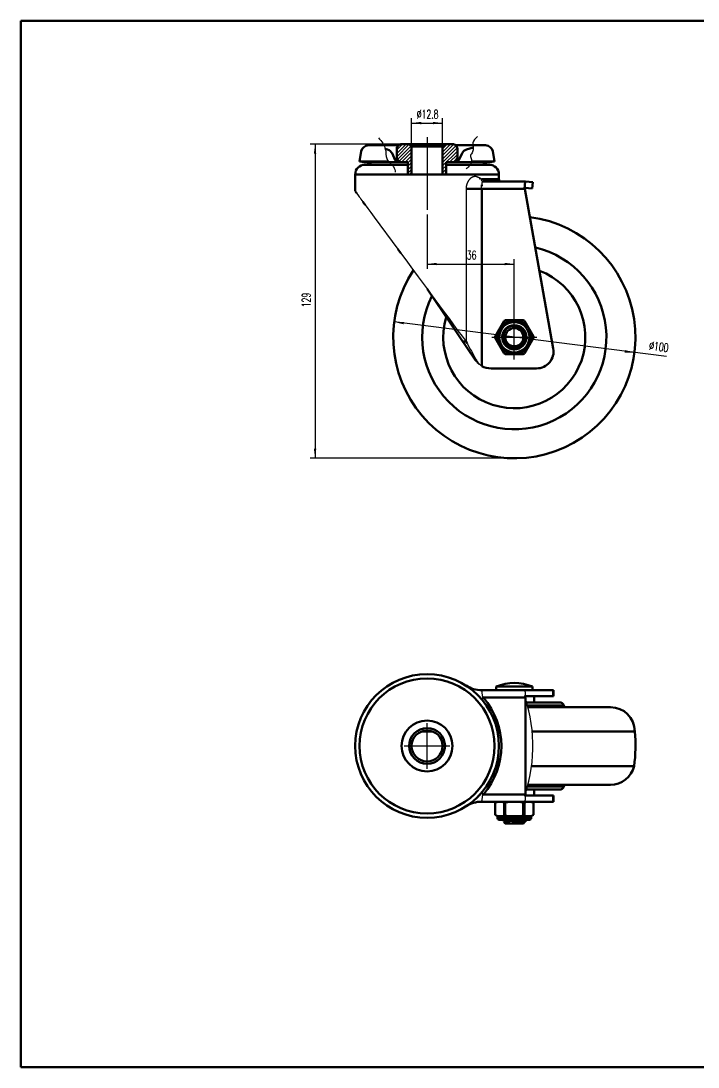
# Model space of a CAD drawing. Header units: millimetres. Extents: x 0 to 559, y 0 to 432.
# Drawn here: x 0 to 279.4, y 0 to 431.8 of the extents above; entities that cross this region are included whole.
import ezdxf

# ---------------------------------------------------------------- set-up
doc = ezdxf.new("R2010")
doc.units = ezdxf.units.MM
doc.linetypes.add('EB_DASHDOT', pattern=[39, 30, -3, 3, -3])
for name, color, linetype, lineweight in [('CAXA0', 7, 'Continuous', 70), ('CAXA1', 1, 'EB_DASHDOT', 25), ('CAXA3', 7, 'Continuous', 25), ('CAXA4', 3, 'Continuous', 25), ('CAXA5', 4, 'Continuous', 25)]:
    doc.layers.add(name, color=color, linetype=linetype, lineweight=lineweight)
doc.styles.add('标准', font='txt', dxfattribs={"width": 0.667, "bigfont": 'gbcbig.shx'})
doc.dimstyles.new('标准', dxfattribs={"dimtxt": 3.5, "dimasz": 4, "dimexe": 2, "dimexo": 0, "dimtad": 1, "dimdec": 1, "dimdsep": 46, "dimtxsty": '标准', "dimcen": 0, "dimdle": 6, "dimazin": 2, "dimtfac": 1, "dimtdec": 3, "dimtmove": 0, "dimatfit": 3, "dimfxl": 0, "dimtolj": 1, "dimtzin": 0, "dimarcsym": 0})

# ---------------------------------------------------------------- blocks, each defined once
blk = doc.blocks.new('CAXBLOCK0')
at = {"layer": 'CAXA0', "color": 0, "linetype": 'Continuous', "lineweight": 25}
for p, q in [((155.08, 377.12), (158.91, 380.95)), ((155.08, 378.54), (157.49, 380.95)), ((155.08, 375.71), (160.25, 380.88)), ((155.31, 374.53), (160.96, 380.18)), ((155.98, 373.78), (161.18, 378.98)), ((157.07, 373.45), (161.18, 377.57)), ((158.49, 373.45), (161.18, 376.14)), ((159.68, 373.23), (161.18, 374.73)), ((159.68, 371.81), (161.18, 373.31)), ((159.68, 370.4), (161.18, 371.9)), ((159.68, 368.98), (161.18, 370.48)), ((160.57, 368.45), (161.18, 369.07))]:
    blk.add_line(p, q, dxfattribs=at)
blk = doc.blocks.new('CAXBLOCK1')
at = {"layer": 'CAXA0', "color": 0, "linetype": 'Continuous', "lineweight": 25}
for p, q in [((173.98, 377.63), (177.31, 380.95)), ((173.98, 379.04), (175.89, 380.95)), ((173.98, 376.21), (178.64, 380.87)), ((173.98, 374.8), (179.52, 380.34)), ((173.98, 373.38), (180.02, 379.43)), ((173.98, 371.97), (180.08, 378.07)), ((176.88, 373.45), (180.08, 376.65)), ((173.98, 370.55), (175.48, 372.05)), ((178.31, 373.47), (180.07, 375.23)), ((173.98, 369.14), (175.48, 370.64)), ((174.71, 368.45), (175.48, 369.23))]:
    blk.add_line(p, q, dxfattribs=at)
blk = doc.blocks.new('*CAXBLOCK23')
at = {"layer": 'CAXA0', "linetype": 'Continuous', "lineweight": 25}
for points in [[(161.18, 389.64), (165.18, 389.14), (165.18, 390.14)], [(173.98, 389.64), (169.98, 389.14), (169.98, 390.14)]]:
    blk.add_hatch(color=0, dxfattribs=at).paths.add_polyline_path(points, flags=0)
at = {"layer": 'CAXA0', "color": 0, "linetype": 'Continuous', "lineweight": 25}
for p, q in [((161.18, 379.95), (161.18, 391.64)), ((161.18, 389.64), (173.98, 389.64)), ((173.98, 379.95), (173.98, 391.64))]:
    blk.add_line(p, q, dxfattribs=at)
at = {"layer": 'CAXA0', "color": 0, "linetype": 'Continuous', "lineweight": 25, "insert": (163.31, 395.06), "char_height": 3.5, "attachment_point": 1, "style": '标准'}
blk.add_mtext('{%%C}12.8', dxfattribs=at)
blk = doc.blocks.new('*CAXBLOCK34')
at = {"layer": 'CAXA4', "linetype": 'Continuous', "lineweight": 25}
for points in [[(121.37, 380.95), (120.87, 376.95), (121.87, 376.95)], [(121.37, 251.26), (120.87, 255.26), (121.87, 255.26)]]:
    blk.add_hatch(color=0, dxfattribs=at).paths.add_polyline_path(points, flags=0)
at = {"layer": 'CAXA4', "color": 0, "linetype": 'Continuous', "lineweight": 25}
for p, q in [((157.08, 380.95), (119.37, 380.95)), ((121.37, 380.95), (121.37, 251.26)), ((203.58, 251.26), (119.37, 251.26))]:
    blk.add_line(p, q, dxfattribs=at)
at = {"layer": 'CAXA4', "color": 0, "linetype": 'Continuous', "lineweight": 25, "insert": (115.95, 313.59), "char_height": 3.5, "attachment_point": 1, "rotation": 90, "style": '标准'}
blk.add_mtext('129', dxfattribs=at)
blk = doc.blocks.new('*CAXBLOCK45')
at = {"layer": 'CAXA4', "linetype": 'Continuous', "lineweight": 25}
for points in [[(167.58, 331.46), (171.58, 330.96), (171.58, 331.96)], [(203.58, 331.46), (199.58, 330.96), (199.58, 331.96)]]:
    blk.add_hatch(color=0, dxfattribs=at).paths.add_polyline_path(points, flags=0)
at = {"layer": 'CAXA4', "color": 0, "linetype": 'Continuous', "lineweight": 25}
for p, q in [((167.58, 351.86), (167.58, 329.46)), ((203.58, 310.5), (203.58, 333.46)), ((167.58, 331.46), (203.58, 331.46))]:
    blk.add_line(p, q, dxfattribs=at)
at = {"layer": 'CAXA4', "color": 0, "linetype": 'Continuous', "lineweight": 25, "insert": (183.96, 336.88), "char_height": 3.5, "attachment_point": 1, "style": '标准'}
blk.add_mtext('36', dxfattribs=at)
blk = doc.blocks.new('*CAXBLOCK56')
at = {"layer": 'CAXA4', "linetype": 'Continuous', "lineweight": 25}
for points in [[(153.99, 307.58), (158.02, 307.57), (157.89, 306.57)], [(253.17, 294.93), (249.26, 295.93), (249.14, 294.94)]]:
    blk.add_hatch(color=0, dxfattribs=at).paths.add_polyline_path(points, flags=0)
at = {"layer": 'CAXA4', "color": 0, "linetype": 'Continuous', "lineweight": 25}
blk.add_line((266.38, 293.25), (153.99, 307.58), dxfattribs=at)
at = {"layer": 'CAXA4', "color": 0, "linetype": 'Continuous', "lineweight": 25, "insert": (259.48, 299.59), "char_height": 3.5, "attachment_point": 1, "rotation": 352.7352, "style": '标准'}
blk.add_mtext('{%%C}100', dxfattribs=at)

msp = doc.modelspace()

# ---------------------------------------------------------------- linework, layer by layer
at = {"layer": 'CAXA0', "color": 7, "linetype": 'Continuous', "lineweight": 70}
for p, q in [((0, 0), (0, 431.8)), ((0, 431.8), (558.8, 431.8)), ((178.078906, 380.954494), (157.078906, 380.954494)), ((160.178906, 380.954494), (161.178906, 379.954494)), ((174.978906, 380.954494), (173.978906, 379.954494)), ((140.449886, 377.975438), (139.71396, 373.80179)), ((151.298448, 378.756653), (150.28923, 379.06423)), ((153.142787, 377.154816), (154.464419, 374.320567)), ((155.078906, 378.954494), (155.078906, 375.454494)), ((161.178906, 379.954494), (173.978906, 379.954494)), ((161.178906, 379.954494), (161.178906, 372.454494)), ((161.178906, 379.954494), (161.178906, 368.454494)), ((173.978906, 372.454494), (173.978906, 379.954494)), ((173.978906, 379.954494), (173.978906, 368.454494)), ((180.078906, 378.954494), (180.078906, 375.454494)), ((182.015025, 377.154816), (180.693392, 374.320567)), ((186.558662, 379.579312), (183.859363, 378.756653)), ((194.707925, 377.975438), (195.443852, 373.80179)), ((139.71396, 373.80179), (141.683575, 373.454494)), ((139.71396, 373.80179), (151.734957, 373.80179)), ((141.683575, 373.454494), (159.678906, 373.454494)), ((159.678906, 372.454494), (141.927102, 372.454494)), ((175.478906, 373.454494), (193.474237, 373.454494)), ((193.230703, 372.454494), (175.478906, 372.454494)), ((185.886305, 373.80179), (195.443852, 373.80179)), ((195.443852, 373.80179), (193.474237, 373.454494)), ((137.927102, 368.454494), (197.230703, 368.454494)), ((137.927104, 368.454494), (137.927104, 361.46418)), ((137.927104, 368.454494), (137.927104, 361.46418)), ((197.230708, 368.454494), (197.230708, 366.454494)), ((197.230708, 368.454494), (197.230708, 366.454494)), ((189.490066, 366.717067), (189.272478, 366.86867)), ((197.230708, 366.454494), (190.048958, 366.454494)), ((190.116131, 363.638964), (190.132244, 363.710823)), ((190.132244, 363.710823), (190.149087, 363.783141)), ((190.149087, 363.783141), (190.183891, 363.929389)), ((190.183891, 363.929389), (190.210132, 364.040822)), ((190.210132, 364.040822), (190.22735, 364.116146)), ((190.78108, 365.454401), (208.178906, 365.454494)), ((208.08894, 365.454494), (207.828156, 362.473721)), ((207.871158, 362.971869), (211.012779, 362.697012)), ((208.178906, 365.454494), (211.230688, 365.187497)), ((211.01315, 362.69698), (211.231039, 365.187467)), ((138.12145, 361.200329), (138.460951, 360.73803)), ((183.653801, 362.454494), (190.159266, 362.454494)), ((207.828156, 362.464107), (190.159266, 362.454494)), ((190.159266, 362.454494), (190.159266, 289.356194)), ((207.957667, 362.46239), (207.828156, 362.464107)), ((207.957667, 362.46239), (219.662491, 296.595614)), ((141.143162, 357.102529), (142.07274, 355.838869)), ((155.500366, 337.618541), (156.755934, 335.914171)), ((187.374309, 291.895837), (167.57761, 321.228624)), ((195.66224, 301.542427), (199.371216, 307.966561)), ((199.869931, 308.254494), (207.287881, 308.254494)), ((207.786596, 307.966561), (211.495572, 301.542427)), ((183.653801, 299.41739), (182.298496, 299.41739)), ((183.653801, 299.41739), (184.070151, 298.670252)), ((199.371216, 294.542427), (195.66224, 300.966561)), ((211.495572, 300.966561), (207.786596, 294.542427)), ((207.287881, 294.254494), (199.869931, 294.254494)), ((187.854475, 291.895835), (187.37431, 291.895835)), ((194.005605, 288.37087), (212.770467, 288.37087)), ((190.147152, 155.537791), (190.151215, 155.538777)), ((190.151215, 155.538777), (190.155524, 155.539781)), ((190.155524, 155.539781), (190.157406, 155.540208)), ((190.159266, 155.540627), (219.770394, 155.540627)), ((196.078906, 157.040627), (196.078906, 155.540627)), ((196.078906, 157.040627), (211.078906, 157.040627)), ((207.957667, 155.540627), (207.957667, 155.137369)), ((211.078906, 157.040627), (211.078906, 155.540627)), ((219.662491, 153.040627), (219.662491, 155.540627)), ((219.770467, 155.540627), (219.770467, 153.040627)), ((190.048958, 151.888137), (190.806755, 152.540627)), ((190.806894, 152.540627), (208.08894, 152.540627)), ((208.079835, 153.323953), (208.084826, 153.068821)), ((208.085154, 153.040627), (219.770394, 153.040627)), ((208.178906, 152.261331), (208.08894, 152.540627)), ((208.178906, 152.261331), (208.178906, 112.819923)), ((211.828906, 153.040629), (211.828906, 150.540629)), ((222.178471, 150.540629), (208.685762, 150.540629)), ((224.057855, 149.224671), (209.052886, 149.224671)), ((243.275481, 148.540609), (209.224435, 148.540609)), ((224.057855, 149.224671), (224.306834, 148.540609)), ((169.772648, 138.552666), (165.385164, 138.552666)), ((253.275475, 138.552666), (210.94307, 138.552666)), ((253.006647, 124.237511), (210.687194, 124.237511)), ((190.806755, 112.540627), (190.048958, 113.193117)), ((208.08894, 112.540627), (190.806098, 112.540627)), ((208.08894, 112.540627), (208.178906, 112.819923)), ((222.17818, 114.540625), (208.685762, 114.540625)), ((224.057708, 115.856978), (209.052985, 115.856978)), ((243.275474, 116.54062), (209.224428, 116.54062)), ((211.828906, 114.540625), (211.828906, 112.040625)), ((224.306371, 116.54062), (224.057708, 115.856978)), ((190.094053, 109.740848), (190.124095, 109.800046)), ((190.155524, 109.541473), (190.151215, 109.542477)), ((190.157406, 109.541046), (190.155524, 109.541473)), ((190.159266, 109.540627), (219.770394, 109.540627)), ((195.657006, 109.008368), (196.578906, 109.540627)), ((195.66224, 109.008368), (195.657006, 109.008368)), ((195.657006, 104.072886), (195.657006, 109.008368)), ((195.66224, 104.072886), (195.66224, 109.008368)), ((199.371216, 109.008368), (199.869931, 109.008368)), ((199.371216, 104.072886), (199.371216, 109.008368)), ((199.869931, 104.072886), (199.869931, 109.008368)), ((207.287881, 109.008368), (207.786596, 109.008368)), ((207.287881, 104.072886), (207.287881, 109.008368)), ((207.786596, 104.072886), (207.786596, 109.008368)), ((207.849287, 109.549917), (207.828156, 109.540689)), ((207.957667, 109.94381), (207.957667, 109.540627)), ((208.08483, 112.012699), (208.079844, 111.757688)), ((208.085155, 112.040627), (219.770394, 112.040627)), ((211.49688, 109.010634), (210.578906, 109.540627)), ((211.500806, 109.008368), (211.495572, 109.008368)), ((211.495572, 104.072886), (211.495572, 109.008368)), ((211.500806, 104.072886), (211.500806, 109.008368)), ((219.662491, 109.540627), (219.662491, 112.040627)), ((219.770467, 112.040627), (219.770467, 109.540627)), ((195.66224, 104.072886), (195.657006, 104.072886)), ((196.578906, 103.540627), (195.657006, 104.072886)), ((199.371216, 104.072886), (199.869931, 104.072886)), ((207.287881, 104.072886), (207.786596, 104.072886)), ((210.578906, 103.540627), (211.500806, 104.072886)), ((211.500806, 104.072886), (211.495572, 104.072886)), ((196.578906, 103.540627), (210.578906, 103.540627)), ((196.578906, 102.790627), (196.578906, 103.540627)), ((210.578906, 102.790627), (196.578906, 102.790627)), ((209.828906, 102.040627), (197.328906, 102.040627)), ((198.828906, 102.040627), (198.828906, 101.856503)), ((198.828906, 102.040627), (198.828906, 101.856503)), ((198.839923, 101.845661), (199.760718, 101.392148)), ((199.828906, 100.540627), (199.187491, 101.182042)), ((199.806833, 101.408405), (199.198644, 101.194169)), ((199.701971, 101.954542), (200.068614, 101.97415)), ((207.328906, 100.540627), (199.828906, 100.540627)), ((200.174036, 101.265275), (199.84418, 101.2502)), ((200.068614, 101.97415), (200.488469, 101.993758)), ((200.558946, 101.28024), (200.174036, 101.265275)), ((200.488469, 101.993758), (200.955172, 102.013366)), ((200.99286, 101.295127), (200.558946, 101.28024)), ((200.760319, 101.506406), (201.139847, 101.528497)), ((201.723856, 101.31744), (200.99286, 101.295127)), ((201.139847, 101.528497), (201.566292, 101.550589)), ((201.566292, 101.550589), (202.031451, 101.57268)), ((202.031451, 101.57268), (202.782045, 101.605817)), ((204.316225, 100.649192), (202.408563, 100.58961)), ((202.880165, 100.630318), (202.408563, 100.58961)), ((202.782045, 101.605817), (204.859752, 101.694183)), ((203.624218, 100.691183), (202.880165, 100.630318)), ((204.892063, 100.792121), (203.624218, 100.691183)), ((204.231568, 100.66693), (205.23224, 100.711113)), ((205.259476, 100.67921), (204.316225, 100.649192)), ((205.649135, 101.421845), (204.543799, 101.392118)), ((204.859752, 101.694183), (205.571384, 101.72732)), ((205.383757, 100.832325), (204.892063, 100.792121)), ((205.23224, 100.711113), (205.689575, 100.733204)), ((205.907623, 100.701711), (205.259476, 100.67921)), ((205.85378, 100.872433), (205.383757, 100.832325)), ((205.571384, 101.72732), (205.999751, 101.749412)), ((206.400401, 101.444008), (205.649135, 101.421845)), ((205.689575, 100.733204), (206.10631, 100.755296)), ((206.293932, 100.912442), (205.85378, 100.872433)), ((206.291978, 100.71647), (205.907623, 100.701711)), ((205.999751, 101.749412), (206.381551, 101.771503)), ((206.10631, 100.755296), (206.474428, 100.777387)), ((206.633239, 100.731079), (206.291978, 100.71647)), ((206.851423, 101.458791), (206.400401, 101.444008)), ((206.928345, 100.745603), (206.633239, 100.731079)), ((207.254927, 101.473622), (206.851423, 101.458791)), ((207.605003, 101.488565), (207.254927, 101.473622)), ((207.328906, 100.540627), (207.599977, 100.811698)), ((207.364142, 101.875907), (207.698432, 102.040627)), ((207.364142, 100.875907), (207.931935, 101.155636)), ((207.607678, 101.817935), (207.397094, 101.892148)), ((207.587833, 100.824926), (207.397094, 100.892148)), ((207.987178, 101.684311), (207.607678, 101.817935)), ((207.967092, 101.178813), (208.328906, 101.540627)), ((208.3073, 101.571689), (207.987178, 101.684311)), ((208.305294, 101.540627), (208.325784, 101.550732)), ((208.305294, 101.540627), (208.328906, 101.540627)), ((208.327143, 101.560839), (208.3073, 101.571689)), ((208.325784, 101.550732), (208.328906, 101.5565)), ((208.328906, 101.5565), (208.327143, 101.560839)), ((208.328906, 101.556503), (208.328906, 101.540627)), ((210.578906, 102.790627), (210.578906, 103.540627)), ((0, 0), (558.8, 0))]:
    msp.add_line(p, q, dxfattribs=at)
at = {"layer": 'CAXA0'}
for p, q in [((143.40431, 380.454494), (155.756921, 380.454494)), ((191.753502, 380.454494), (179.40089, 380.454494)), ((159.678906, 373.454494), (159.678906, 368.454494)), ((175.478906, 373.454494), (175.478906, 368.454494))]:
    msp.add_line(p, q, dxfattribs=at)
at = {"layer": 'CAXA0', "color": 7, "linetype": 'Continuous', "lineweight": 70}
for centre, radius in [((203.578906, 301.254494), 7), ((203.578906, 301.254494), 6.25), ((203.578906, 301.254494), 5), ((203.578906, 301.254494), 4.825), ((203.578906, 301.254494), 3.75), ((167.578906, 132.540627), 29.651802), ((167.578906, 132.540627), 27.864945), ((167.578906, 132.540627), 10.5), ((167.578906, 132.540627), 7.4), ((167.578906, 132.540627), 6.4)]:
    msp.add_circle(centre, radius, dxfattribs=at)
for centre, radius, start, end in [((143.40431, 377.454494), 3, 90, 170.00001248), ((157.078906, 378.954494), 2, 131.37561075, 180), ((157.078906, 378.954494), 2, 90, 131.37561075), ((178.078906, 378.954494), 1.999999, 48.62441075, 90), ((178.078906, 378.954494), 2, 0, 48.62441075), ((191.753502, 377.454494), 3, 9.99999083, 90), ((150.423861, 375.886967), 3, 25.00000663, 73.05048294), ((184.733951, 375.886967), 3, 106.94953533, 155.00000144), ((141.927102, 368.454494), 4, 90, 180), ((145.082509, 375.454494), 3, 221.81031461, 270), ((155.823881, 374.954494), 1.5, 204.99998125, 270), ((157.078906, 375.454494), 2, 180, 270), ((178.078906, 375.454494), 2, 270, 360), ((179.333931, 374.954494), 1.5, 270, 335.00000261), ((190.075303, 375.454494), 3, 270, 318.18968539), ((193.230703, 368.454494), 4, 0, 90), ((198.230708, 366.454494), 1, 180, 270), ((203.578906, 301.254494), 49.991477, 146.43076505, 82.58711578), ((203.578906, 301.254494), 38, 153.44298043, 76.78965605), ((203.578906, 301.254494), 29.313463, 163.57711922, 69.24911369), ((203.578906, 301.254494), 7.9219, 117.91703944, 122.08295692), ((203.578906, 301.254494), 7.9219, 57.91704308, 62.08296056), ((203.578906, 301.254494), 4.75, 7.0588196, 5.71526447), ((203.578906, 301.254494), 7.9219, 177.91704271, 182.08295729), ((203.578906, 301.254494), 7.9219, 357.91704271, 2.08295729), ((203.578906, 301.254494), 7.9219, 237.91704308, 242.08296056), ((203.578906, 301.254494), 7.9219, 297.91703944, 302.08295692), ((212.770467, 295.37087), 7, 270, 10.07653064), ((194.005605, 296.37087), 8, 241.26283469, 270), ((190.159265, 167.540626), 11.999999, 237.17194536, 270.00000477), ((203.578906, 139.040627), 19.5, 67.38013505, 112.61986495), ((167.578906, 132.540627), 30.651802, 319.26958278, 40.72944565), ((222.178471, 148.540629), 1.999999, 20.00005829, 90), ((243.275481, 138.540608), 10.000001, 0.06908726, 90), ((192.141523, 132.540614), 61.42886, 352.23177189, 5.61653762), ((243.275481, 126.540646), 10.000001, 270, 346.68447203), ((167.578906, 132.540627), 29.651802, 314.11391689, 317.64700375), ((222.17818, 116.540625), 2, 270, 340.01198613), ((190.159266, 97.540627), 12, 90, 122.828215), ((197.328906, 102.790627), 0.75, 180, 270), ((209.828906, 102.790627), 0.75, 270, 360)]:
    msp.add_arc(centre, radius, start, end, dxfattribs=at)
at = {"layer": 'CAXA1'}
msp.add_line((167.578906, 383.868923), (167.578906, 351.85958), dxfattribs=at)
at = {"layer": 'CAXA1', "linetype": 'EB_DASHDOT', "lineweight": 25}
for p, q in [((203.578906, 292.004494), (203.578906, 310.504494)), ((194.328906, 301.254494), (212.828906, 301.254494)), ((167.578906, 123.140627), (167.578906, 141.940627)), ((158.178906, 132.540627), (176.978906, 132.540627))]:
    msp.add_line(p, q, dxfattribs=at)
at = {"layer": 'CAXA3', "color": 7, "linetype": 'Continuous', "lineweight": 25}
for points in [[(189.272478, 366.86867), (189.223364, 366.902306), (189.172132, 366.936944), (189.118739, 366.972556), (189.062746, 367.008884), (189.004048, 367.046031), (188.942708, 367.083893), (188.878535, 367.121895), (188.811451, 367.160104), (188.741484, 367.198452), (188.668603, 367.236161), (188.592759, 367.273262), (188.513945, 367.309723), (188.432196, 367.344667), (188.347166, 367.378174), (188.259138, 367.410165), (188.169107, 367.439521), (188.076725, 367.466142), (187.9823, 367.490129), (187.887838, 367.510666), (187.793683, 367.527473), (187.699507, 367.54083), (187.60634, 367.550768), (187.514692, 367.557206), (187.424091, 367.560224), (187.334107, 367.56009), (187.244674, 367.556858), (187.15588, 367.550474), (187.067512, 367.541047), (186.979487, 367.528587), (186.891906, 367.513085), (186.804826, 367.49462), (186.718273, 367.473202), (186.632241, 367.448822), (186.546732, 367.42153), (186.461761, 367.39134), (186.377332, 367.358238), (186.29343, 367.322233), (186.210062, 367.283339), (186.127236, 367.241541), (186.044939, 367.196805), (185.963167, 367.149138), (185.881939, 367.098533), (185.801267, 367.044923), (185.72114, 366.988307), (185.641584, 366.928687), (185.562673, 366.866006), (185.484404, 366.800263), (185.406795, 366.731459), (185.329953, 366.659551), (185.253994, 366.584686), (185.178819, 366.506717), (185.104207, 366.425153), (185.029987, 366.339832), (184.956342, 366.250917), (184.883583, 366.158409), (184.811507, 366.061909), (184.740331, 365.961816), (184.671002, 365.859328), (184.603616, 365.754324), (184.538104, 365.646925), (184.475177, 365.538682), (184.41502, 365.429698), (184.357479, 365.319869), (184.302769, 365.210437), (184.25099, 365.101478), (184.202068, 364.992916), (184.155958, 364.885762), (184.112715, 364.780075), (184.072305, 364.675797), (184.034539, 364.573757), (183.999491, 364.474163), (183.967104, 364.376808), (183.936983, 364.281902), (183.909153, 364.189619), (183.883599, 364.099785), (183.85987, 364.012085), (183.83794, 363.926569), (183.817842, 363.843188), (183.799207, 363.761486), (183.781988, 363.681354), (183.766237, 363.6029), (183.751737, 363.526001), (183.738454, 363.450443), (183.726425, 363.37644), (183.715537, 363.304498), (183.705814, 363.234672), (183.697233, 363.166909), (183.689616, 363.101551), (183.682982, 363.038854), (183.677313, 362.978562), (183.672366, 362.920252), (183.668124, 362.864052), (183.664604, 362.809833), (183.661621, 362.756777), (183.659143, 362.704862), (183.657203, 362.654111), (183.655708, 362.603774), (183.654627, 362.5536), (183.653991, 362.50384), (183.653801, 299.41739)], [(190.048958, 366.454494), (190.023376, 366.455454), (189.997253, 366.458169), (189.970587, 366.462641), (189.943382, 366.468913), (189.915628, 366.47694), (189.887308, 366.486589), (189.858437, 366.497867), (189.828994, 366.510768), (189.798904, 366.525132), (189.768212, 366.540935), (189.736866, 366.558203), (189.704647, 366.576851), (189.671561, 366.596872), (189.637592, 366.618274), (189.602489, 366.641), (189.566257, 366.665052), (189.528878, 366.690428), (189.490066, 366.717067)], [(190.806755, 365.454494), (190.707843, 365.463049), (190.610623, 365.488568), (190.516759, 365.530614), (190.427857, 365.588468), (190.345438, 365.66114), (190.270912, 365.747387), (190.205555, 365.845732), (190.150484, 365.954494), (190.106642, 366.07181), (190.07478, 366.195675), (190.055441, 366.323968), (190.048958, 366.454494)], [(190.106513, 362.760478), (190.09692, 362.799671), (190.092004, 362.820361), (190.087142, 362.841975), (190.082311, 362.864534), (190.077535, 362.88801), (190.07301, 362.912516), (190.068725, 362.938088), (190.064691, 362.964678), (190.06114, 362.992275), (190.058085, 363.020885), (190.055513, 363.050484), (190.053617, 363.081019), (190.052426, 363.112511), (190.051911, 363.144916), (190.052174, 363.178088), (190.053263, 363.212077), (190.055131, 363.246808), (190.057741, 363.281939), (190.061138, 363.317475), (190.065277, 363.35339), (190.06999, 363.389298), (190.075277, 363.425079), (190.081136, 363.460839), (190.087402, 363.496541), (190.094053, 363.532101), (190.10111, 363.567589), (190.108468, 363.603197), (190.116131, 363.638964)], [(190.159266, 362.454494), (190.159198, 362.464358), (190.158977, 362.474314), (190.158602, 362.484362), (190.158081, 362.494446), (190.157406, 362.504622), (190.156551, 362.51505), (190.155524, 362.525725), (190.154316, 362.536652), (190.15288, 362.548015), (190.151215, 362.559836), (190.149322, 362.572092), (190.147153, 362.584901), (190.144692, 362.59831), (190.141956, 362.612271), (190.138948, 362.626754), (190.135651, 362.641768), (190.132083, 362.657303), (190.1283, 362.673304), (190.124299, 362.68972), (190.106513, 362.760478)], [(190.22735, 364.116146), (190.235808, 364.154184), (190.252363, 364.230977)], [(190.252363, 364.230977), (190.260414, 364.269789), (190.268296, 364.308872), (190.276011, 364.348184), (190.283521, 364.387791), (190.290813, 364.427593), (190.2979, 364.467595), (190.30478, 364.508002), (190.311444, 364.548693), (190.3179, 364.589653), (190.324177, 364.631203), (190.330291, 364.673454), (190.336226, 364.716074), (190.341965, 364.758704), (190.347495, 364.801436)], [(190.347495, 364.801436), (190.372366, 365.002007), (190.376988, 365.037585), (190.38155, 365.07151), (190.38622, 365.103642), (190.391008, 365.134024), (190.395903, 365.162693), (190.401043, 365.189546), (190.406439, 365.214629), (190.412079, 365.238025), (190.418065, 365.259717), (190.424399, 365.279748), (190.431079, 365.298232), (190.438202, 365.315265), (190.445773, 365.330919), (190.453786, 365.345264), (190.46232, 365.35838), (190.471376, 365.370333), (190.480952, 365.38119), (190.491119, 365.391024), (190.501873, 365.399894), (190.513218, 365.407862), (190.525238, 365.414998), (190.537926, 365.421354), (190.55129, 365.426983), (190.565435, 365.431942), (190.580352, 365.436278), (190.59605, 365.440035), (190.612671, 365.443261), (190.630234, 365.445998), (190.648719, 365.44828), (190.668212, 365.45014), (190.688735, 365.451617), (190.710266, 365.452747), (190.732832, 365.453563), (190.756439, 365.454102), (190.78108, 365.454401)], [(137.927104, 361.46418), (137.948965, 361.432446), (138.12145, 361.200329)], [(138.460951, 360.73803), (138.952021, 360.074059), (139.248837, 359.669347), (139.576134, 359.226508), (139.93054, 358.747071), (140.310635, 358.229508), (140.716357, 357.679353), (141.143162, 357.102529)], [(142.07274, 355.838869), (143.135911, 354.397735), (144.365218, 352.727063)], [(144.365218, 352.727063), (145.777011, 350.812562), (155.500366, 337.618541)], [(156.755934, 335.914171), (159.449683, 332.259806), (160.885384, 330.309811), (162.385697, 328.276182), (163.944494, 326.160917), (165.56208, 323.962017), (167.579723, 321.2301)], [(167.579723, 321.2301), (169.020857, 319.273281), (170.850467, 316.783445), (174.676399, 311.607042)], [(174.676399, 311.607042), (176.651243, 308.920475), (178.550427, 306.342184), (180.338383, 303.925643), (182.040852, 301.617378), (183.653801, 299.41739)], [(208.305294, 301.727522), (208.259359, 302.020038), (208.195062, 302.309868), (208.112488, 302.595831), (208.011644, 302.877128), (207.892876, 303.152164), (207.757105, 303.418664), (207.605003, 303.675476), (207.437186, 303.921711), (207.254927, 304.155755), (207.05945, 304.376473), (206.851423, 304.583516), (206.631411, 304.776563), (206.400401, 304.954916), (206.159337, 305.118006), (205.908636, 305.265619), (205.649135, 305.397238), (205.381993, 305.512251), (205.108089, 305.610253), (204.828239, 305.690884), (204.543799, 305.753683), (204.256515, 305.798284), (203.967873, 305.824567), (203.678708, 305.832563), (203.389817, 305.822292), (203.102311, 305.793798), (202.817384, 305.747205), (202.535961, 305.68265), (202.258693, 305.600199), (201.987225, 305.500253), (201.723856, 305.383759), (201.470234, 305.251761), (201.226552, 305.104685), (200.99286, 304.942703), (200.770009, 304.766421), (200.558946, 304.576612), (200.360009, 304.373518), (200.174036, 304.157826), (200.001918, 303.930387), (199.84418, 303.691626), (199.701277, 303.441711), (199.574454, 303.182242), (199.465092, 302.915978), (199.373593, 302.644376), (199.300072, 302.36835), (199.244849, 302.090059), (199.20785, 301.811035), (199.188816, 301.532133), (199.187491, 301.254494)], [(205.489316, 296.905605), (205.745235, 297.048973), (205.991013, 297.207448), (206.225752, 297.380341), (206.448595, 297.566903), (206.658741, 297.76634), (206.855443, 297.977814), (207.038004, 298.200436), (207.205782, 298.433277), (207.358202, 298.675374), (207.494746, 298.925727), (207.61496, 299.183307), (207.71846, 299.447063), (207.804926, 299.715919), (207.874108, 299.988782), (207.925824, 300.264549), (207.959965, 300.542111), (207.97649, 300.820346), (207.975431, 301.098127), (207.956893, 301.374334), (207.921053, 301.647875), (207.868148, 301.917686), (207.798487, 302.182703), (207.712448, 302.441876), (207.610473, 302.694186), (207.493068, 302.938648), (207.360803, 303.17431), (207.2143, 303.400265), (207.054245, 303.615643), (206.881375, 303.819625), (206.69647, 304.011446), (206.500362, 304.190386), (206.293932, 304.355783), (206.078087, 304.507038), (205.85378, 304.643607), (205.621998, 304.765007), (205.383757, 304.870824), (205.140092, 304.960709), (204.892063, 305.034384), (204.640741, 305.091641), (204.387213, 305.132339), (204.132562, 305.156415), (203.877869, 305.163873), (203.624218, 305.154787), (203.372685, 305.129304), (203.124321, 305.087638), (202.880165, 305.030071), (202.641247, 304.956956), (202.408563, 304.868711)], [(207.599977, 301.254494), (207.585017, 301.502526), (207.554668, 301.749567), (207.508943, 301.994646), (207.447772, 302.237301), (207.371376, 302.47602), (207.280586, 302.708358), (207.176194, 302.932974), (207.058591, 303.149612), (206.928345, 303.357608), (206.786424, 303.555841), (206.633239, 303.744114), (206.46834, 303.923011), (206.291978, 304.092007), (206.104997, 304.250057), (205.907623, 304.39673), (205.700013, 304.531555), (205.483335, 304.653432), (205.259476, 304.761167), (205.029206, 304.854376), (204.793607, 304.932607), (204.555276, 304.995167), (204.316225, 305.041958), (204.076512, 305.073385), (203.835834, 305.089682), (203.595243, 305.09086), (203.355584, 305.076996), (203.116237, 305.047976), (202.877676, 305.003581), (202.641441, 304.943816), (202.408563, 304.868711)], [(184.070151, 298.670252), (185.396871, 296.296642), (185.862924, 295.461415)], [(199.187491, 301.254494), (199.204219, 300.971837), (199.239386, 300.689455), (199.293146, 300.408588), (199.365753, 300.129886), (199.457083, 299.855291), (199.566233, 299.587892), (199.692615, 299.328899), (199.835626, 299.079354), (199.993573, 298.841715), (200.164826, 298.617513), (200.348834, 298.40664), (200.54535, 298.208928), (200.753021, 298.025411), (200.97122, 297.856331), (201.20121, 297.700813), (201.443496, 297.559098), (201.696001, 297.432968), (201.956158, 297.323898), (202.222841, 297.232365), (202.494856, 297.158783), (202.769248, 297.103771), (203.044023, 297.067298), (203.318681, 297.049009), (203.592478, 297.048653), (203.863865, 297.06594), (204.132125, 297.100535), (204.397766, 297.15241), (204.660036, 297.221523), (204.917422, 297.307584), (205.169228, 297.410475), (205.414963, 297.530241), (205.652798, 297.666241), (205.880198, 297.817005), (206.095746, 297.981283), (206.299223, 298.158585), (206.490114, 298.348257), (206.667688, 298.549401), (206.831281, 298.761083), (206.980472, 298.982614), (207.114689, 299.213057), (207.233384, 299.451368), (207.336177, 299.696711), (207.422679, 299.948161), (207.492473, 300.204512), (207.54524, 300.464471), (207.580796, 300.726847), (207.599051, 300.990567), (207.599977, 301.254494)], [(185.862924, 295.461415), (187.338977, 292.820906), (187.854475, 291.895835)], [(190.159266, 289.356194), (189.80446, 289.561892), (189.459631, 289.787215), (189.124947, 290.032163), (188.799099, 290.297409), (188.48365, 290.582279), (188.183013, 290.884759), (187.898645, 291.204176), (187.629089, 291.541202), (187.374309, 291.895837)], [(187.854475, 291.895835), (188.072962, 291.530551), (188.302151, 291.185743), (188.542051, 290.861411), (188.794302, 290.557154), (189.057232, 290.273373), (189.325807, 290.011267), (189.59826, 289.771235), (189.876125, 289.552877), (190.159266, 289.356194)], [(190.124101, 155.281193), (190.09406, 155.340389), (190.08741, 155.353816), (190.081142, 155.366788), (190.075279, 155.379274), (190.06999, 155.391261), (190.065276, 155.402788), (190.061137, 155.413821), (190.05774, 155.424255), (190.055129, 155.434106), (190.053261, 155.443393), (190.052172, 155.452052), (190.051908, 155.460096), (190.052424, 155.46757), (190.053614, 155.474472), (190.05551, 155.480828), (190.058081, 155.486673), (190.061136, 155.49203), (190.064687, 155.496926), (190.068721, 155.501392), (190.073006, 155.505455), (190.07753, 155.509138), (190.082306, 155.512471), (190.087137, 155.515497), (190.091999, 155.518232), (190.096915, 155.520702), (190.101757, 155.522946), (190.106509, 155.524981), (190.111186, 155.52682), (190.115712, 155.528493), (190.120081, 155.530015), (190.124297, 155.531391), (190.128299, 155.532637), (190.132083, 155.533764), (190.135651, 155.534776), (190.138948, 155.535677), (190.141955, 155.536475), (190.144691, 155.537178), (190.147152, 155.537791)], [(190.158977, 155.540562), (190.159198, 155.540611), (190.159266, 155.540627)], [(207.828156, 155.540565), (207.84924, 155.531423), (207.870356, 155.500265), (207.891503, 155.447091), (207.912993, 155.371433)], [(190.362913, 154.2417), (190.357976, 154.298706), (190.352821, 154.354628), (190.347485, 154.409336), (190.341952, 154.461796), (190.336211, 154.51182), (190.330273, 154.559693), (190.324159, 154.60517), (190.317888, 154.648075), (190.31144, 154.688727), (190.304783, 154.727621), (190.297904, 154.764867), (190.290815, 154.80044), (190.283521, 154.834594), (190.276011, 154.867399), (190.268296, 154.89885), (190.260414, 154.929066), (190.252363, 154.958074), (190.244145, 154.985905), (190.235809, 155.01267), (190.227351, 155.038396), (190.218775, 155.063105), (190.210136, 155.086894), (190.201431, 155.109786), (190.192663, 155.131799), (190.183899, 155.153012), (190.175134, 155.173446), (190.166373, 155.193112), (190.157696, 155.212072), (190.149096, 155.230342), (190.140581, 155.247931), (190.132251, 155.264876), (190.124101, 155.281193)], [(190.395904, 153.831229), (190.38155, 154.00733), (190.362913, 154.2417)], [(190.480955, 153.19975), (190.471379, 153.246225), (190.462323, 153.293909), (190.453788, 153.342776), (190.445774, 153.392789), (190.438202, 153.443952), (190.431081, 153.496215), (190.424402, 153.549546), (190.418068, 153.603966), (190.412082, 153.659521), (190.406441, 153.716057), (190.401044, 153.7733), (190.395904, 153.831229)], [(190.806755, 152.540627), (190.781085, 152.564179), (190.756447, 152.589083), (190.732842, 152.615337), (190.710279, 152.642975), (190.688748, 152.671957), (190.668225, 152.702167), (190.648726, 152.733596), (190.630234, 152.766243), (190.612668, 152.800003), (190.596047, 152.834812), (190.580352, 152.870718), (190.565438, 152.907777), (190.551293, 152.945973), (190.537929, 152.985299), (190.525241, 153.025819), (190.513221, 153.067515), (190.501875, 153.110371), (190.491122, 153.154454), (190.480955, 153.19975)], [(207.912993, 155.371433), (207.934515, 155.27376), (207.955132, 155.155474)], [(207.955132, 155.155474), (207.974712, 155.015642), (207.993388, 154.855197), (208.01062, 154.678339), (208.026335, 154.484874), (208.040606, 154.274995), (208.053123, 154.053486), (208.063849, 153.820055), (208.07282, 153.574992), (208.079835, 153.323953)], [(208.084826, 153.068821), (208.087861, 152.807713), (208.08894, 152.540627)], [(208.178906, 112.819923), (208.935419, 115.388174), (209.584599, 117.976825), (210.126447, 120.585875), (210.561538, 123.219872), (210.889297, 125.87427), (211.107995, 128.535427), (211.217056, 131.203307), (211.217056, 133.877947), (211.107995, 136.545827), (210.889297, 139.206985), (210.561538, 141.861382), (210.126447, 144.495379), (209.584599, 147.10443), (208.935419, 149.69308), (208.178906, 152.261331)], [(190.580352, 112.210535), (190.59605, 112.246447), (190.612671, 112.281259), (190.630234, 112.31501), (190.648719, 112.347645), (190.668212, 112.379066), (190.688735, 112.409276), (190.710266, 112.438261), (190.732832, 112.465903), (190.756439, 112.492161), (190.78108, 112.517069), (190.806755, 112.540627)], [(208.08894, 112.540627), (208.087862, 112.273679), (208.08483, 112.012699)], [(190.151215, 109.542477), (190.147153, 109.543463), (190.144692, 109.544076), (190.141956, 109.544779), (190.138948, 109.545577), (190.135651, 109.546478), (190.132083, 109.54749), (190.1283, 109.548617), (190.124299, 109.549863), (190.120083, 109.551239), (190.115715, 109.55276), (190.11119, 109.554434), (190.106513, 109.556272), (190.101762, 109.558307), (190.09692, 109.560551), (190.092004, 109.56302), (190.087142, 109.565756), (190.082311, 109.568781), (190.077535, 109.572115), (190.07301, 109.575797), (190.068725, 109.579861), (190.064691, 109.584327), (190.06114, 109.589222), (190.058085, 109.594579), (190.055513, 109.600424), (190.053617, 109.606779), (190.052426, 109.613681), (190.051911, 109.621155), (190.052174, 109.629199), (190.053263, 109.637858), (190.055131, 109.647145), (190.057741, 109.656995), (190.061138, 109.66743), (190.065277, 109.678463), (190.06999, 109.689988), (190.075277, 109.701972), (190.081136, 109.714451), (190.087402, 109.727419), (190.094053, 109.740848)], [(190.124095, 109.800046), (190.132244, 109.816359), (190.140573, 109.833302), (190.149087, 109.850888), (190.157686, 109.869157), (190.166363, 109.888116), (190.175125, 109.907782), (190.183891, 109.928217), (190.192657, 109.949433), (190.201426, 109.971448), (190.210132, 109.994343), (190.218772, 110.018134), (190.22735, 110.042845), (190.235808, 110.068572), (190.244145, 110.095338), (190.252363, 110.123168), (190.260414, 110.152175), (190.268296, 110.18239), (190.276011, 110.21384), (190.283521, 110.246643), (190.290813, 110.280786), (190.2979, 110.316347), (190.30478, 110.353596), (190.311444, 110.392528), (190.3179, 110.433236), (190.324177, 110.476181), (190.330291, 110.521663), (190.336226, 110.569522), (190.341965, 110.619529), (190.347495, 110.671975), (190.352828, 110.726666), (190.357981, 110.782572), (190.362916, 110.839564), (190.391008, 111.191509)], [(190.391008, 111.191509), (190.395903, 111.250024), (190.401043, 111.30795), (190.406439, 111.365189), (190.412079, 111.421719), (190.418065, 111.477271), (190.424399, 111.531698), (190.431079, 111.585038), (190.438202, 111.637307), (190.445773, 111.688468), (190.453786, 111.738475), (190.46232, 111.787338), (190.471376, 111.835021), (190.480952, 111.881497), (190.491119, 111.926794), (190.501873, 111.970877), (190.513218, 112.013735), (190.525238, 112.055431), (190.537926, 112.09595), (190.55129, 112.135274), (190.565435, 112.173471), (190.580352, 112.210535)], [(195.66224, 109.008368), (195.790948, 109.076121), (195.918515, 109.139279), (196.044942, 109.197841), (196.170029, 109.251788), (196.293977, 109.30114), (196.417379, 109.345954), (196.540312, 109.386289), (196.6627, 109.422087), (196.784918, 109.45323), (196.907039, 109.479734), (197.028988, 109.501583), (197.150917, 109.518613), (197.272875, 109.53077), (197.394812, 109.538108), (197.516728, 109.540627)], [(197.516728, 109.540627), (197.638661, 109.538107), (197.760613, 109.530767), (197.882583, 109.518608), (198.004523, 109.501574), (198.126482, 109.47972), (198.248609, 109.453213), (198.370827, 109.422067), (198.493213, 109.386267), (198.616137, 109.345933), (198.73952, 109.301125), (198.863441, 109.251783), (198.988511, 109.197843), (199.114931, 109.139283), (199.2425, 109.076125), (199.371216, 109.008368)], [(199.869931, 109.008368), (200.127345, 109.076121), (200.382479, 109.139279), (200.635333, 109.197841), (200.885508, 109.251788), (201.133403, 109.30114), (201.380208, 109.345954), (201.626074, 109.386289), (201.87085, 109.422087), (202.115285, 109.45323), (202.359527, 109.479734), (202.603427, 109.501583), (202.847284, 109.518613), (203.0912, 109.53077), (203.335074, 109.538108), (203.578906, 109.540627)], [(203.578906, 109.540627), (203.822772, 109.538107), (204.066675, 109.530767), (204.310616, 109.518608), (204.554496, 109.501574), (204.798415, 109.47972), (205.042667, 109.453213), (205.287104, 109.422067), (205.531875, 109.386267), (205.777723, 109.345933), (206.02449, 109.301125), (206.272332, 109.251783), (206.522471, 109.197843), (206.775312, 109.139283), (207.030449, 109.076125), (207.287881, 109.008368)], [(207.786596, 109.008368), (207.915303, 109.076121), (208.042871, 109.139279), (208.169297, 109.197841), (208.294385, 109.251788), (208.418332, 109.30114), (208.541735, 109.345954), (208.664668, 109.386289), (208.787056, 109.422087), (208.909273, 109.45323), (209.031394, 109.479734), (209.153344, 109.501583), (209.275273, 109.518613), (209.397231, 109.53077), (209.519168, 109.538108), (209.641084, 109.540627)], [(207.955262, 109.926617), (207.934647, 109.80819), (207.91312, 109.710319), (207.891613, 109.634486), (207.870439, 109.581183), (207.849287, 109.549917)], [(208.079844, 111.757688), (208.072836, 111.506765), (208.063874, 111.26181), (208.053159, 111.028467), (208.040653, 110.807021), (208.026394, 110.597186), (208.010694, 110.40375), (207.993482, 110.226921), (207.974829, 110.066491), (207.955262, 109.926617)], [(209.641084, 109.540627), (209.763017, 109.538107), (209.884968, 109.530767), (210.006939, 109.518608), (210.128879, 109.501574), (210.250838, 109.47972), (210.372964, 109.453213), (210.495183, 109.422067), (210.617569, 109.386267), (210.740493, 109.345933), (210.863876, 109.301125), (210.987797, 109.251783), (211.112866, 109.197843), (211.239287, 109.139283), (211.366855, 109.076125), (211.495572, 109.008368)], [(195.66224, 104.072886), (195.790948, 104.005133), (195.918515, 103.941975), (196.044942, 103.883413), (196.170029, 103.829466), (196.293977, 103.780114), (196.417379, 103.7353), (196.540312, 103.694965), (196.6627, 103.659167), (196.784918, 103.628024), (196.907039, 103.601521), (197.028988, 103.579672), (197.150917, 103.562641), (197.272875, 103.550484), (197.394812, 103.543146), (197.516728, 103.540627)], [(197.516728, 103.540627), (197.638661, 103.543147), (197.760613, 103.550487), (197.882583, 103.562647), (198.004523, 103.57968), (198.126482, 103.601534), (198.248609, 103.628041), (198.370827, 103.659187), (198.493213, 103.694987), (198.616137, 103.735321), (198.73952, 103.780129), (198.863441, 103.829471), (198.988511, 103.883411), (199.114931, 103.941971), (199.2425, 104.00513), (199.371216, 104.072886)], [(199.869931, 104.072886), (200.127345, 104.005133), (200.382479, 103.941975), (200.635333, 103.883413), (200.885508, 103.829466), (201.133403, 103.780114), (201.380208, 103.7353), (201.626074, 103.694965), (201.87085, 103.659167), (202.115285, 103.628024), (202.359527, 103.601521), (202.603427, 103.579672), (202.847284, 103.562641), (203.0912, 103.550484), (203.335074, 103.543146), (203.578906, 103.540627)], [(203.578906, 103.540627), (203.822772, 103.543147), (204.066675, 103.550487), (204.310616, 103.562647), (204.554496, 103.57968), (204.798415, 103.601534), (205.042667, 103.628041), (205.287104, 103.659187), (205.531875, 103.694987), (205.777723, 103.735321), (206.02449, 103.780129), (206.272332, 103.829471), (206.522471, 103.883411), (206.775312, 103.941971), (207.030449, 104.00513), (207.287881, 104.072886)], [(207.786596, 104.072886), (207.915303, 104.005133), (208.042871, 103.941975), (208.169297, 103.883413), (208.294385, 103.829466), (208.418332, 103.780114), (208.541735, 103.7353), (208.664668, 103.694965), (208.787056, 103.659167), (208.909273, 103.628024), (209.031394, 103.601521), (209.153344, 103.579672), (209.275273, 103.562641), (209.397231, 103.550484), (209.519168, 103.543146), (209.641084, 103.540627)], [(209.641084, 103.540627), (209.763017, 103.543147), (209.884968, 103.550487), (210.006939, 103.562647), (210.128879, 103.57968), (210.250838, 103.601534), (210.372964, 103.628041), (210.495183, 103.659187), (210.617569, 103.694987), (210.740493, 103.735321), (210.863876, 103.780129), (210.987797, 103.829471), (211.112866, 103.883411), (211.239287, 103.941971), (211.366855, 104.00513), (211.495572, 104.072886)], [(198.828906, 101.856503), (198.837915, 101.866307), (198.864909, 101.876111)], [(198.839923, 101.845661), (198.837494, 101.846931), (198.828906, 101.856503)], [(198.864909, 101.876111), (198.909784, 101.885915), (198.972371, 101.895718), (199.052431, 101.905522), (199.149663, 101.915326), (199.263696, 101.92513), (199.394098, 101.934934), (199.540375, 101.944738), (199.701971, 101.954542)], [(199.198644, 101.194169), (199.188816, 101.189487), (199.187491, 101.182042)], [(199.84418, 101.2502), (199.701277, 101.242584), (199.574454, 101.234932), (199.465092, 101.227291), (199.373593, 101.219671), (199.300072, 101.212063), (199.244849, 101.204494), (199.20785, 101.196971), (199.198644, 101.194169)], [(199.806833, 101.408405), (199.841049, 101.41804), (199.897117, 101.429085), (199.970911, 101.440131), (200.062077, 101.451177), (200.170175, 101.462223), (200.294686, 101.473268), (200.435009, 101.484314), (200.59047, 101.49536), (200.760319, 101.506406)], [(200.955172, 102.013366), (201.461649, 102.032973), (201.669132, 102.040627)], [(204.543799, 101.392118), (203.678708, 101.369784), (201.723856, 101.31744)], [(202.408563, 100.58961), (203.443875, 100.633793), (204.231568, 100.66693)], [(207.931935, 101.155636), (207.921053, 101.150557), (207.868148, 101.130837), (207.798487, 101.111095), (207.712448, 101.09133), (207.610473, 101.071544), (207.493068, 101.051735), (207.360803, 101.031904), (207.2143, 101.012051), (207.054245, 100.992176), (206.881375, 100.972277), (206.69647, 100.952356), (206.500362, 100.932411), (206.293932, 100.912442)], [(206.381551, 101.771503), (206.552654, 101.782549), (206.70944, 101.793595), (206.851152, 101.80464), (206.97711, 101.815686), (207.086706, 101.826732), (207.179413, 101.837778), (207.254784, 101.848823), (207.312456, 101.859869), (207.352153, 101.870915), (207.364142, 101.875907)], [(206.474428, 100.777387), (206.638003, 100.788433), (206.786849, 100.799479), (206.920249, 100.810524), (207.037562, 100.82157), (207.138222, 100.832616), (207.221744, 100.843662), (207.287727, 100.854707), (207.335854, 100.865753), (207.364142, 100.875907)], [(207.554668, 100.797094), (207.508943, 100.789754), (207.447772, 100.782372), (207.371376, 100.774966), (207.280586, 100.76758), (207.176194, 100.760234), (207.058591, 100.752909), (206.928345, 100.745603)], [(207.599977, 100.811698), (207.585017, 100.804409), (207.554668, 100.797094)], [(207.587833, 100.824926), (207.599051, 100.819426), (207.599977, 100.811698)], [(208.305294, 101.540627), (208.259359, 101.533274), (208.195062, 101.52589), (208.112488, 101.518475), (208.011644, 101.51102), (207.892876, 101.503533), (207.757105, 101.496047), (207.605003, 101.488565)], [(207.967106, 101.178827), (207.956893, 101.170254), (207.931935, 101.155636)]]:
    msp.add_lwpolyline(points, dxfattribs=at)
at = {"layer": 'CAXA3'}
for points, knots in [([(147.545323, 383.574303), (148.79431, 382.176278), (150.822256, 379.488742), (150.269215, 374.038166), (154.220626, 372.009374), (154.421471, 369.742284), (154.443118, 369.400143)], [0, 0, 0, 0, 5.6714738484, 9.5034567698, 15.1826782515, 16.2198274077, 16.2198274077, 16.2198274077, 16.2198274077]), ([(188.42286, 384.083832), (187.581742, 383.385878), (185.64998, 381.499515), (187.28064, 378.173547), (185.00052, 376.303549), (186.668613, 373.638653), (184.871857, 371.625332), (183.731642, 370.712545)], [0, 0, 0, 0, 3.3561650302, 7.1341238427, 8.9769583012, 10.7325653187, 15.2174509361, 15.2174509361, 15.2174509361, 15.2174509361])]:
    msp.add_open_spline(points, degree=3, knots=knots, dxfattribs=at)

# ---------------------------------------------------------------- block references
at = {"layer": 'CAXA5'}
for name in ['CAXBLOCK0', 'CAXBLOCK1']:
    msp.add_blockref(name, (0, 0), dxfattribs=at)

# ---------------------------------------------------------------- dimensions: what is measured, and where the dimension line sits
at = {"layer": 'CAXA4'}
for base, p1, p2, text, picture, middle in [((167.578906, 389.637511), (161.178906, 379.954494), (173.978906, 379.954494), '{%%C}12.8', '*CAXBLOCK23', (167.578911, 392.660011)), ((185.578906, 331.460529), (167.578906, 351.85958), (203.578906, 310.504494), '36', '*CAXBLOCK45', (185.578911, 334.483029))]:
    dim = msp.add_linear_dim(base=base, p1=p1, p2=p2, text=text, dimstyle='标准', dxfattribs=at)
    dim.commit()
    dim.dimension.update_dxf_attribs({"geometry": picture, "text_midpoint": middle})
dim = msp.add_linear_dim(base=(121.373158, 316.108755), p1=(157.078906, 380.954494), p2=(203.578906, 251.263017), angle=270, text='129', dimstyle='标准', dxfattribs=at)
dim.commit()
dim.dimension.update_dxf_attribs({"geometry": '*CAXBLOCK34', "text_midpoint": (118.350658, 316.10875)})
dim = msp.add_diameter_dim_2p(p1=(153.988748, 307.576203), p2=(253.169064, 294.932785), text='{%%C}100', dimstyle='标准', dxfattribs=at)
dim.commit()
dim.dimension.update_dxf_attribs({"geometry": '*CAXBLOCK56', "text_midpoint": (262.884586, 296.741219)})

doc.saveas('drawing.dxf')
